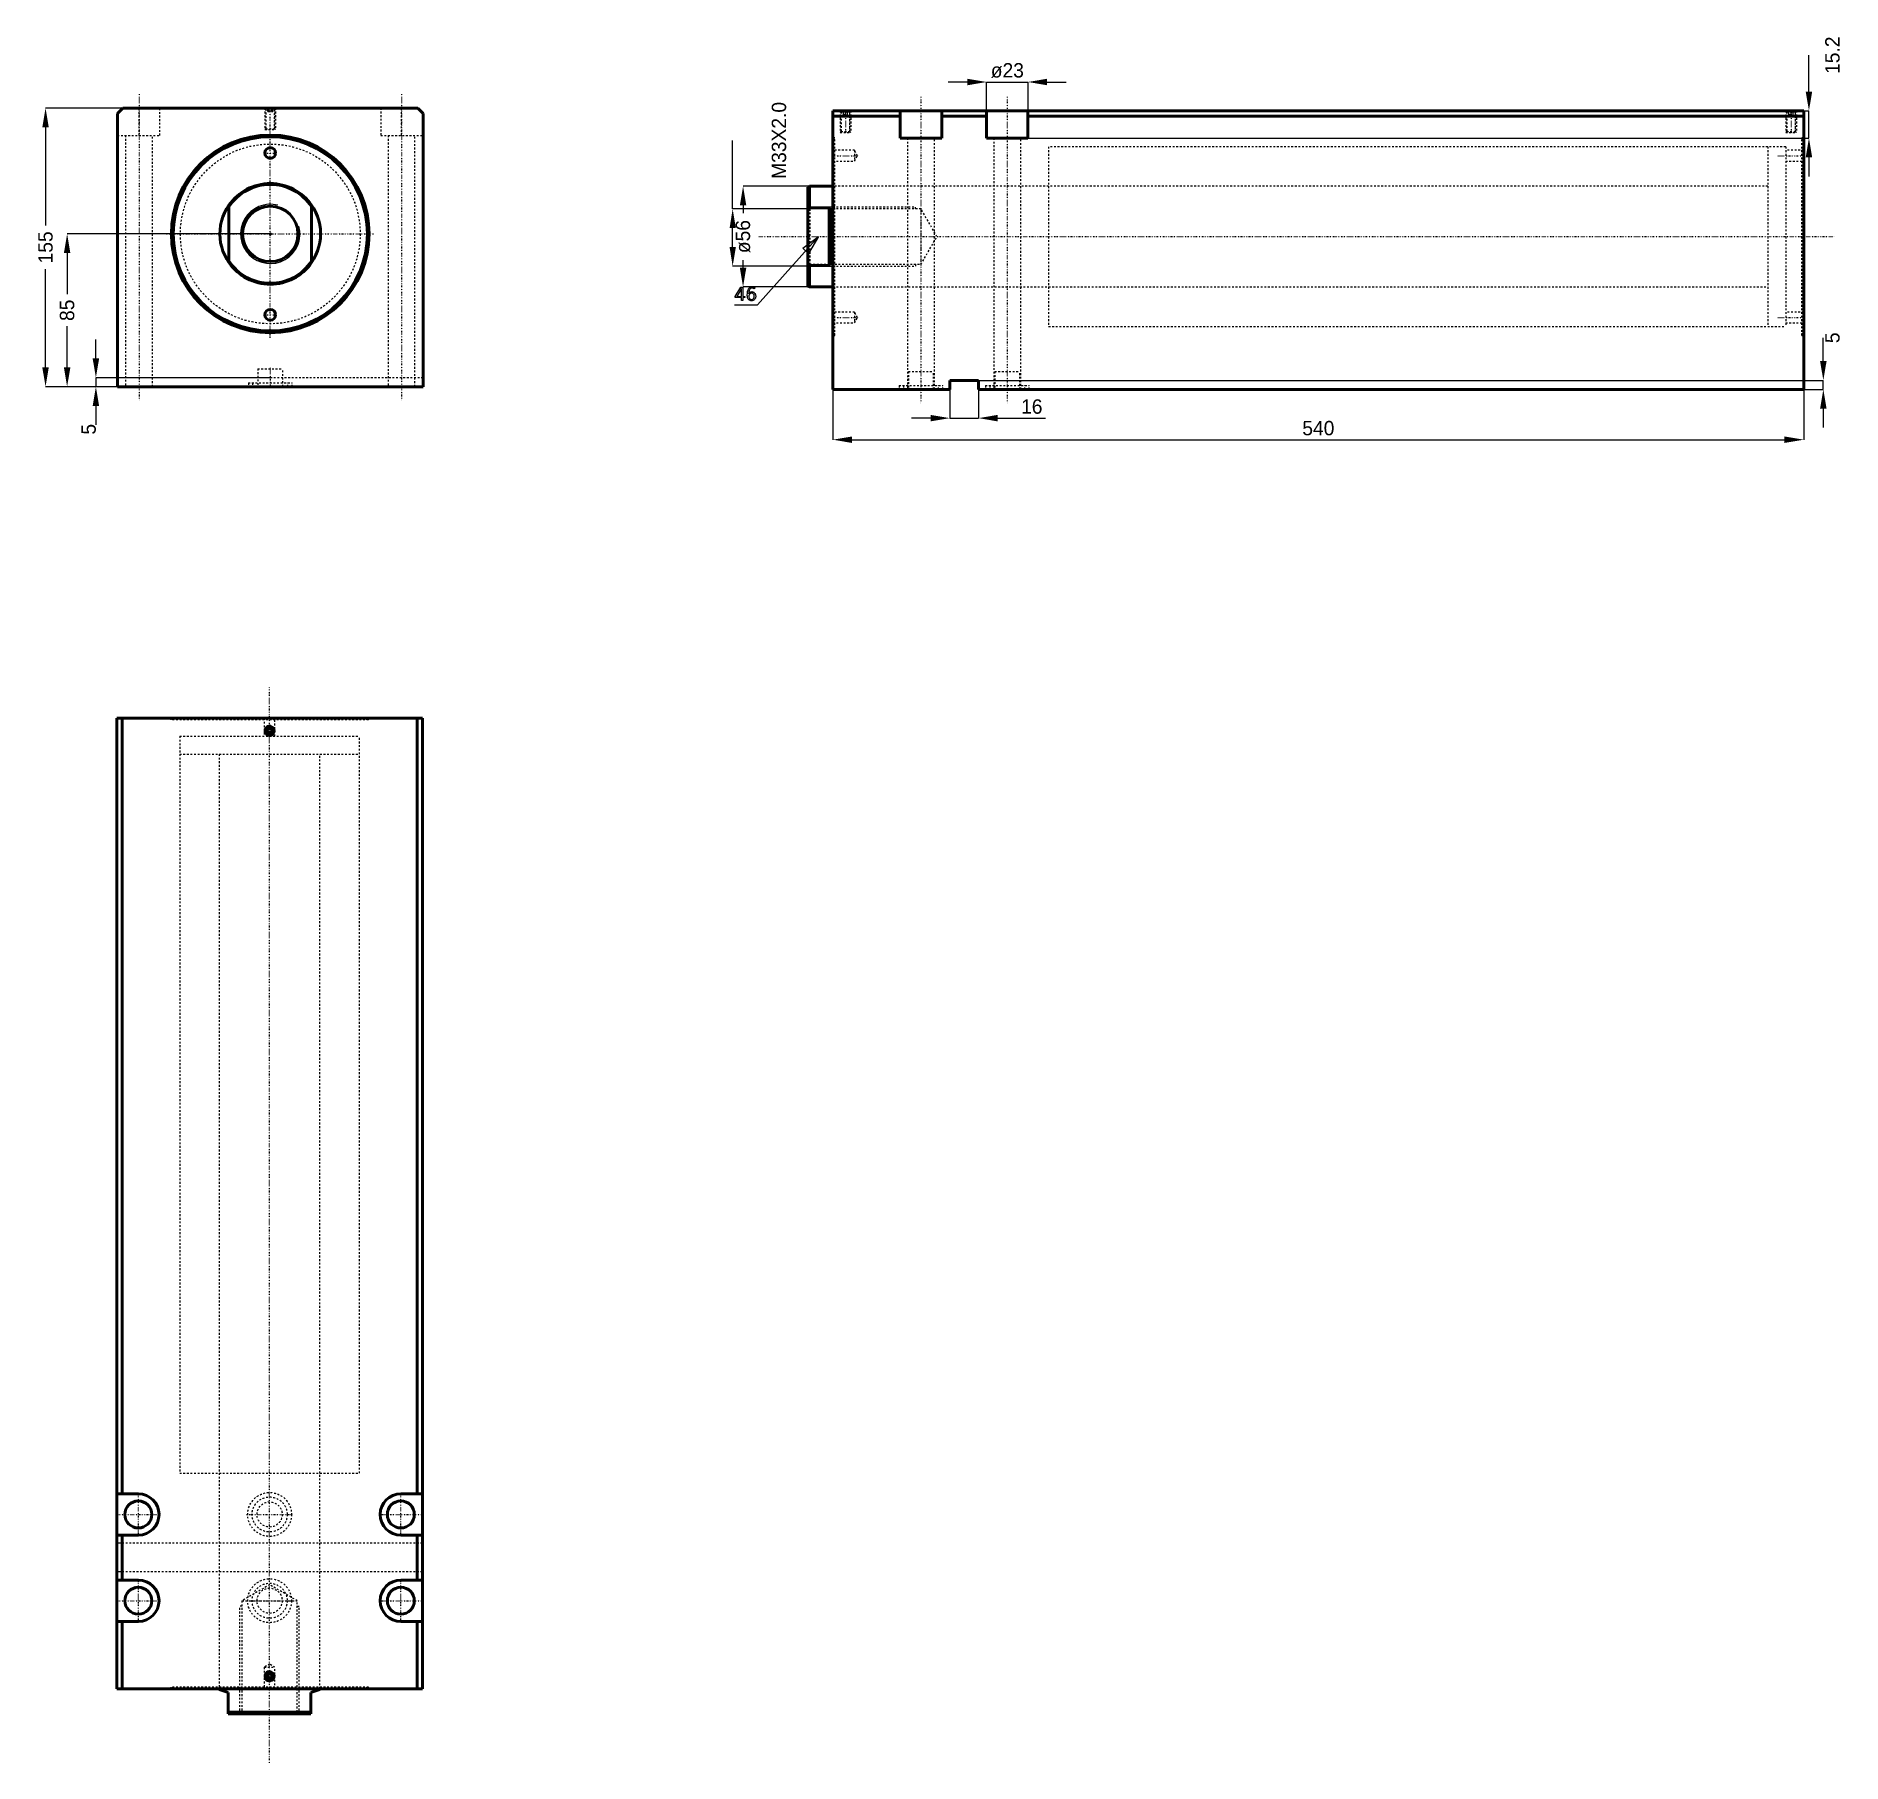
# Model space of a CAD drawing. Header units: millimetres. Extents: x -130 to 874, y -851 to 110.
import ezdxf

# ---------------------------------------------------------------- set-up
doc = ezdxf.new("R2010")
doc.units = ezdxf.units.MM
doc.linetypes.add('Center', pattern=[1.5, 0.45, -0.5, 0.05, -0.5])
doc.linetypes.add('Dashed', pattern=[2, 1, -1])
for name, color, linetype, lineweight in [('2d ConnectionPoints', 7, 'Continuous', 50), ('AM_0', 7, 'Continuous', 50), ('AM_5', 3, 'Continuous', 25), ('AM_7', 7, 'Center', 25), ('AM_9', 6, 'Dashed', 25)]:
    doc.layers.add(name, color=color, linetype=linetype, lineweight=lineweight)
doc.dimstyles.new('ISO-25', dxfattribs={"dimtxt": 2.5, "dimasz": 2.5, "dimexe": 1.25, "dimexo": 0.625, "dimtad": 1, "dimtxsty": 'Standard', "dimcen": 2.5, "dimadec": 0, "dimazin": 0, "dimtfac": 1, "dimtmove": 0, "dimatfit": 3, "dimfxl": 0, "dimarcsym": 0})

# ---------------------------------------------------------------- blocks, each defined once
blk = doc.blocks.new('1_JECX_MF_INLA_100_400_0_rod__0_in_JECX_MF_160_INLA_100_400_0__0')
at = {"layer": 'AM_0'}
for p, q in [((-23, -16), (-23, 16)), ((23, 16), (23, -16))]:
    blk.add_line(p, q, dxfattribs=at)
for points in [[(-23, 16), (-24.3, 13.9), (-25.4, 11.7), (-26.3, 9.5), (-27.1, 7.1), (-27.6, 4.8), (-27.9, 2.3), (-28, -0.1), (-27.9, -2.6), (-27.6, -5), (-27, -7.4), (-26.3, -9.7), (-25.3, -11.9), (-24.2, -14.1), (-23, -16)], [(23, -16), (24.3, -13.9), (25.4, -11.7), (26.3, -9.5), (27.1, -7.1), (27.6, -4.8), (27.9, -2.3), (28, 0.1), (27.9, 2.6), (27.6, 5), (27, 7.4), (26.3, 9.7), (25.3, 11.9), (24.2, 14.1), (23, 16)]]:
    blk.add_lwpolyline(points, dxfattribs=at)
blk.add_circle((0, 0), 15.4, dxfattribs=at)
for radius, start, end in [(28, 34.7719, 145.2281), (27.5, 33.2419, 146.7581), (27.5, 213.2419, 326.7581), (28, 214.7719, 325.2281)]:
    blk.add_arc((0, 0), radius, start, end, dxfattribs=at)
at = {"layer": 'AM_5'}
blk.add_arc((0, 0), 16.5, 75, 15, dxfattribs=at)
blk = doc.blocks.new('2_JECX_MF_EXLA_100_400_0_body__0_in_JECX_MF_160_INLA_100_400_0__0')
at = {"layer": 'AM_0'}
for p, q in [((-82, 70), (-85, 67)), ((-85, 67), (-85, -85)), ((82, 70), (-82, 70)), ((85, 67), (82, 70)), ((85, -85), (85, 67)), ((-85, -85), (85, -85))]:
    blk.add_line(p, q, dxfattribs=at)
for centre, radius in [((0, 0), 55), ((0, 0), 54), ((0, 45), 3), ((0, -45), 3)]:
    blk.add_circle(centre, radius, dxfattribs=at)
at = {"layer": 'AM_5', "linetype": 'Dashed'}
for p, q in [((-3, 70), (-3, 58)), ((3, 70), (3, 58))]:
    blk.add_line(p, q, dxfattribs=at)
at = {"layer": 'AM_7'}
for p, q in [((-73, 77.8), (-73, -92.7)), ((0, -57.8), (0, 70.6)), ((73, 77.8), (73, -92.7)), ((-3.2, 45), (3.1, 45)), ((-57.8, 0), (57.8, 0)), ((-3.2, -45), (3.1, -45)), ((0, -74.5), (0, -85.5))]:
    blk.add_line(p, q, dxfattribs=at)
at = {"layer": 'AM_9'}
for p, q in [((-73, 54.8), (-73, 70)), ((-61.5, 54.8), (-61.5, 70)), ((-3, 70), (-2.5, 69.5)), ((-2.5, 69.5), (-2.5, 58.5)), ((-2.5, 69.5), (2.5, 69.5)), ((-1.9, 70), (-2.4, 69.5)), ((-2.4, 69.5), (-2.4, 58)), ((-2.4, 69.5), (2.4, 69.5)), ((-1.4, 68), (-1.4, 70)), ((-1.4, 68), (1.4, 68)), ((-0.7, 68), (-0.7, 70)), ((0.7, 68), (0.7, 70)), ((1.4, 68), (1.4, 70)), ((2.4, 69.5), (1.9, 70)), ((2.4, 58), (2.4, 69.5)), ((2.5, 69.5), (3, 70)), ((2.5, 58.5), (2.5, 69.5)), ((61.5, 70), (61.5, 54.8)), ((73, 54.8), (73, 70)), ((-85, 54.8), (-61.5, 54.8)), ((-80.5, 54.8), (-80.5, -85)), ((-65.5, -85), (-65.5, 54.8)), ((-2.5, 58.5), (-3, 58)), ((-3, 58), (3, 58)), ((-2.5, 58.5), (2.5, 58.5)), ((3, 58), (2.5, 58.5)), ((61.5, 54.8), (85, 54.8)), ((65.5, 54.8), (65.5, -85)), ((80.5, -85), (80.5, 54.8)), ((85, -80), (-85, -80)), ((-7, -75), (7, -75)), ((-7, -75), (-7, -85)), ((7, -85), (7, -75)), ((-12.2, -82.9), (12.2, -82.9)), ((-12.2, -82.9), (-12.2, -85)), ((-9.8, -82.9), (-9.8, -85)), ((9.8, -85), (9.8, -82.9)), ((12.2, -85), (12.2, -82.9))]:
    blk.add_line(p, q, dxfattribs=at)
blk.add_circle((0, 0), 50, dxfattribs=at)
blk = doc.blocks.new('*D3')
at = {"layer": 'AM_5', "color": 0, "lineweight": -2}
for p, q in [((-82, 70), (-125, 70)), ((-125, 59.3), (-125, 4.6)), ((-125, -74.3), (-125, -19.6)), ((-85, -85), (-125, -85))]:
    blk.add_line(p, q, dxfattribs=at)
at = {"layer": 'AM_5', "color": 0}
for points in [[(-123.2, 59.3), (-126.8, 59.3), (-125, 70)], [(-126.8, -74.3), (-123.2, -74.3), (-125, -85)]]:
    blk.add_solid(points, dxfattribs=at)
at = {"layer": 'Defpoints', "color": 0}
for p in [(-82, 70), (-125, -85), (-85, -85)]:
    blk.add_point(p, dxfattribs=at)
at = {"layer": 'AM_5', "color": 0, "insert": (-125, -7.5), "char_height": 8, "attachment_point": 5, "rotation": 90}
blk.add_mtext('155', dxfattribs=at)
blk = doc.blocks.new('*D4')
at = {"layer": 'AM_5', "color": 0, "lineweight": -2}
for p, q in [((0, 0), (-113, 0)), ((-113, -10.7), (-113, -33.6)), ((-113, -74.3), (-113, -51.4)), ((-85, -85), (-113, -85))]:
    blk.add_line(p, q, dxfattribs=at)
at = {"layer": 'AM_5', "color": 0}
for points in [[(-111.2, -10.7), (-114.8, -10.7), (-113, 0)], [(-114.8, -74.3), (-111.2, -74.3), (-113, -85)]]:
    blk.add_solid(points, dxfattribs=at)
at = {"layer": 'Defpoints', "color": 0}
for p in [(0, 0), (-113, -85), (-85, -85)]:
    blk.add_point(p, dxfattribs=at)
at = {"layer": 'AM_5', "color": 0, "insert": (-113, -42.5), "char_height": 8, "attachment_point": 5, "rotation": 90}
blk.add_mtext('85', dxfattribs=at)
blk = doc.blocks.new('*D5')
at = {"layer": 'AM_5', "color": 0, "lineweight": -2}
for p, q in [((-97, -69.3), (-97, -58.7)), ((0, -80), (-97, -80)), ((-97, -80), (-97, -85)), ((-85, -85), (-97, -85)), ((-97, -95.7), (-97, -106.3))]:
    blk.add_line(p, q, dxfattribs=at)
at = {"layer": 'AM_5', "color": 0}
for points in [[(-98.8, -69.3), (-95.2, -69.3), (-97, -80)], [(-95.2, -95.7), (-98.8, -95.7), (-97, -85)]]:
    blk.add_solid(points, dxfattribs=at)
at = {"layer": 'Defpoints', "color": 0}
for p in [(0, -80), (-97, -85), (-85, -85)]:
    blk.add_point(p, dxfattribs=at)
at = {"layer": 'AM_5', "color": 0, "insert": (-101, -108.7), "char_height": 8, "attachment_point": 5, "rotation": 90}
blk.add_mtext('5', dxfattribs=at)
blk = doc.blocks.new('1_JECX_MF_INLA_100_400_0_rod__0_in_JECX_MF_160_INLA_100_400_0__4')
at = {"layer": 'AM_0'}
for p, q in [((-28, 0), (-28, -0.4)), ((28, -0.4), (28, 0)), ((-23, -2), (-28, -0.4)), ((-23, -14), (-23, -2)), ((28, -0.4), (23, -2)), ((23, -2), (23, -14)), ((-23, -13), (23, -13)), ((-23, -14), (23, -14))]:
    blk.add_line(p, q, dxfattribs=at)
at = {"layer": 'AM_5', "linetype": 'Dashed'}
for p, q in [((-16.5, -14), (-16.5, 46)), ((-15.4, 46), (-16.5, 46)), ((15.4, 46), (16.5, 46)), ((16.5, -14), (16.5, 46))]:
    blk.add_line(p, q, dxfattribs=at)
at = {"layer": 'AM_7'}
blk.add_line((0, -41.2), (0, 557.2), dxfattribs=at)
at = {"layer": 'AM_9'}
for p, q in [((-50, 530), (50, 530)), ((-50, 530), (-50, 520)), ((50, 520), (50, 530)), ((-50, 520), (50, 520)), ((-28, 520), (-28, 0)), ((28, 0), (28, 520)), ((0, 57.9), (-15.4, 49)), ((15.4, 49), (0, 57.9)), ((-15.4, 49), (15.4, 49)), ((-15.4, 49), (-15.4, -12.9)), ((15.4, -12.9), (15.4, 49)), ((-15.4, -12.9), (-16.5, -14)), ((-15.4, -12.9), (15.4, -12.9)), ((16.5, -14), (15.4, -12.9))]:
    blk.add_line(p, q, dxfattribs=at)
blk = doc.blocks.new('2_JECX_MF_EXLA_100_400_0_body__0_in_JECX_MF_160_INLA_100_400_0__4')
at = {"layer": 'AM_0'}
for p, q in [((-85, 540), (-85, 0)), ((85, 540), (-85, 540)), ((-82, 540), (-82, 108.5)), ((-0.7, 534.2), (-1.4, 533)), ((-1.4, 533), (-0.7, 531.8)), ((0.7, 534.2), (-0.7, 534.2)), ((1.4, 533), (0.7, 534.2)), ((0.7, 531.8), (1.4, 533)), ((82, 540), (82, 108.5)), ((85, 540), (85, 0)), ((-0.7, 531.8), (0.7, 531.8)), ((-73, 108.5), (-85, 108.5)), ((85, 108.5), (73, 108.5)), ((-85, 85.5), (-73, 85.5)), ((-82, 85.5), (-82, 60.5)), ((73, 85.5), (85, 85.5)), ((82, 85.5), (82, 60.5)), ((-73, 60.5), (-85, 60.5)), ((85, 60.5), (73, 60.5)), ((-85, 37.5), (-73, 37.5)), ((-82, 37.5), (-82, 0)), ((73, 37.5), (85, 37.5)), ((82, 37.5), (82, 0)), ((85, 0), (-85, 0)), ((-0.7, 8.3), (-1.4, 7)), ((-1.4, 7), (-0.7, 5.8)), ((0.7, 8.3), (-0.7, 8.3)), ((-0.7, 5.8), (0.7, 5.8)), ((1.4, 7), (0.7, 8.3)), ((0.7, 5.8), (1.4, 7))]:
    blk.add_line(p, q, dxfattribs=at)
for centre, radius in [((0, 533), 2.46), ((0, 533), 2.4), ((0, 533), 1.9), ((-73, 97), 7.5), ((73, 97), 7.5), ((-73, 49), 7.5), ((73, 49), 7.5), ((0, 7), 2.46), ((0, 7), 2.4), ((0, 7), 1.9)]:
    blk.add_circle(centre, radius, dxfattribs=at)
for centre, start, end in [((-73, 97), 270, 90), ((73, 97), 90, 270), ((-73, 49), 270, 90), ((73, 49), 90, 270)]:
    blk.add_arc(centre, 11.5, start, end, dxfattribs=at)
at = {"layer": 'AM_5'}
for centre in [(0, 533), (0, 7)]:
    blk.add_arc(centre, 3, 75, 15, dxfattribs=at)
at = {"layer": 'AM_7'}
for p, q in [((-3.2, 533), (3.1, 533)), ((-73, 84.9), (-73, 109.1)), ((73, 84.9), (73, 109.1)), ((-85.1, 97), (-60.9, 97)), ((-12.9, 97), (12.9, 97)), ((60.9, 97), (85.1, 97)), ((-73, 36.9), (-73, 61.1)), ((73, 36.9), (73, 61.1)), ((-85.1, 49), (-60.9, 49)), ((-12.9, 49), (12.9, 49)), ((60.9, 49), (85.1, 49)), ((-3.2, 7), (3.1, 7))]:
    blk.add_line(p, q, dxfattribs=at)
at = {"layer": 'AM_9'}
for p, q in [((-55, 540), (-55, 539)), ((55, 539), (-55, 539)), ((-54, 540), (-54, 539)), ((-3, 540), (-3, 530)), ((3, 530), (3, 540)), ((54, 539), (54, 540)), ((55, 539), (55, 540)), ((-50, 530), (50, 530)), ((-50, 530), (-50, 120)), ((50, 120), (50, 530)), ((-50, 120), (50, 120)), ((-28, 120), (-28, 0)), ((28, 0), (28, 120)), ((85, 81), (-85, 81)), ((85, 65), (-85, 65)), ((0, 13.7), (-3, 12)), ((-3, 12), (-3, 0)), ((-3, 12), (3, 12)), ((3, 12), (0, 13.7)), ((3, 0), (3, 12)), ((55, 1), (-55, 1)), ((-55, 1), (-55, 0)), ((-54, 1), (-54, 0)), ((54, 0), (54, 1)), ((55, 0), (55, 1))]:
    blk.add_line(p, q, dxfattribs=at)
for centre, radius in [((0, 97), 12.2), ((0, 97), 9.75), ((0, 97), 7), ((0, 49), 12.2), ((0, 49), 9.75), ((0, 49), 7)]:
    blk.add_circle(centre, radius, dxfattribs=at)
blk = doc.blocks.new('1_JECX_MF_INLA_100_400_0_rod__0_in_JECX_MF_160_INLA_100_400_0__2')
at = {"layer": 'AM_0'}
for p, q in [((-13, 28), (-14, 27.5)), ((-14, 27.5), (-14, -27.5)), ((0, 28), (-13, 28)), ((-13, 28), (-13, 16)), ((-13, 16), (-14, 15.1)), ((-2, 16), (-13, 16)), ((-2, 16), (-2, -16)), ((-14, -15.1), (-13, -16)), ((-13, -16), (-2, -16)), ((-13, -16), (-13, -28)), ((-14, -27.5), (-13, -28)), ((-13, -28), (0, -28))]:
    blk.add_line(p, q, dxfattribs=at)
blk.add_lwpolyline([(-2, -16), (-1.6, -13.9), (-1.2, -11.7), (-0.9, -9.5), (-0.7, -7.1), (-0.5, -4.8), (-0.4, -2.3), (-0.4, 0.1), (-0.4, 2.6), (-0.5, 5), (-0.7, 7.4), (-0.9, 9.7), (-1.2, 11.9), (-1.6, 14.1), (-2, 16)], dxfattribs=at)
at = {"layer": 'AM_5', "linetype": 'Dashed'}
for p, q in [((-14, 16.5), (46, 16.5)), ((46, 15.4), (46, 16.5)), ((-14, -16.5), (46, -16.5)), ((46, -15.4), (46, -16.5))]:
    blk.add_line(p, q, dxfattribs=at)
at = {"layer": 'AM_7'}
blk.add_line((-41.2, 0), (557.2, 0), dxfattribs=at)
at = {"layer": 'AM_9'}
for p, q in [((520, 50), (520, -50)), ((530, 50), (520, 50)), ((530, 50), (530, -50)), ((520, 28), (0, 28)), ((-12.9, 15.4), (-14, 16.5)), ((49, 15.4), (-12.9, 15.4)), ((-12.9, 15.4), (-12.9, -15.4)), ((57.9, 0), (49, 15.4)), ((49, 15.4), (49, -15.4)), ((49, -15.4), (57.9, 0)), ((-14, -16.5), (-12.9, -15.4)), ((-12.9, -15.4), (49, -15.4)), ((0, -28), (520, -28)), ((520, -50), (530, -50))]:
    blk.add_line(p, q, dxfattribs=at)
blk = doc.blocks.new('2_JECX_MF_EXLA_100_400_0_body__0_in_JECX_MF_160_INLA_100_400_0__2')
at = {"layer": 'AM_0'}
for p, q in [((0, -85), (0, 70)), ((540, 70), (0, 70)), ((37.5, 67), (0, 67)), ((37.5, 54.8), (37.5, 70)), ((60.5, 54.8), (60.5, 70)), ((85.5, 67), (60.5, 67)), ((85.5, 54.8), (85.5, 70)), ((108.5, 54.8), (108.5, 70)), ((540, 67), (108.5, 67)), ((540, -85), (540, 70)), ((37.5, 54.8), (60.5, 54.8)), ((85.5, 54.8), (108.5, 54.8)), ((81, -80), (65, -80)), ((65, -80), (65, -85)), ((81, -85), (81, -80)), ((65, -85), (0, -85)), ((540, -85), (81, -85))]:
    blk.add_line(p, q, dxfattribs=at)
at = {"layer": 'AM_5', "linetype": 'Dashed'}
for p, q in [((4, 70), (4, 58)), ((10, 70), (10, 58)), ((530, 70), (530, 58)), ((536, 70), (536, 58))]:
    blk.add_line(p, q, dxfattribs=at)
at = {"layer": 'AM_7'}
for p, q in [((7, 70.6), (7, 57.4)), ((49, 77.8), (49, -92.7)), ((97, 77.8), (97, -92.7)), ((533, 70.6), (533, 57.4)), ((-0.7, 45), (14.4, 45)), ((525.6, 45), (540.7, 45)), ((-0.7, -45), (14.4, -45)), ((525.6, -45), (540.7, -45))]:
    blk.add_line(p, q, dxfattribs=at)
at = {"layer": 'AM_9'}
for p, q in [((4, 70), (4.5, 69.5)), ((4.5, 69.5), (4.5, 58.5)), ((4.5, 69.5), (9.5, 69.5)), ((5.1, 70), (4.6, 69.5)), ((4.6, 69.5), (4.6, 58)), ((4.6, 69.5), (9.4, 69.5)), ((5.8, 68), (5.8, 70)), ((5.8, 68), (8.2, 68)), ((7, 68), (7, 70)), ((8.2, 68), (8.2, 70)), ((9.4, 69.5), (8.9, 70)), ((9.4, 58), (9.4, 69.5)), ((9.5, 69.5), (10, 70)), ((9.5, 58.5), (9.5, 69.5)), ((530, 70), (530.5, 69.5)), ((530.5, 69.5), (530.5, 58.5)), ((530.5, 69.5), (535.5, 69.5)), ((531.1, 70), (530.6, 69.5)), ((530.6, 69.5), (530.6, 58)), ((530.6, 69.5), (535.4, 69.5)), ((531.8, 68), (531.8, 70)), ((531.8, 68), (534.2, 68)), ((533, 68), (533, 70)), ((534.2, 68), (534.2, 70)), ((535.4, 69.5), (534.9, 70)), ((535.4, 58), (535.4, 69.5)), ((535.5, 69.5), (536, 70)), ((535.5, 58.5), (535.5, 69.5)), ((1, 55), (0, 55)), ((1, 54), (0, 54)), ((1, -55), (1, 55)), ((4.5, 58.5), (4, 58)), ((4, 58), (10, 58)), ((4.5, 58.5), (9.5, 58.5)), ((10, 58), (9.5, 58.5)), ((41.5, 54.8), (41.5, -85)), ((56.5, -85), (56.5, 54.8)), ((89.5, 54.8), (89.5, -85)), ((104.5, -85), (104.5, 54.8)), ((530.5, 58.5), (530, 58)), ((530, 58), (536, 58)), ((530.5, 58.5), (535.5, 58.5)), ((536, 58), (535.5, 58.5)), ((539, -55), (539, 55)), ((540, 55), (539, 55)), ((540, 54), (539, 54)), ((12, 48), (0, 48)), ((0, 42), (12, 42)), ((13.7, 45), (12, 48)), ((12, 48), (12, 42)), ((12, 42), (13.7, 45)), ((530, 50), (120, 50)), ((120, 50), (120, -50)), ((530, 50), (530, -50)), ((540, 48), (530, 48)), ((530, 42), (540, 42)), ((120, 28), (0, 28)), ((0, -28), (120, -28)), ((12, -42), (0, -42)), ((0, -48), (12, -48)), ((13.7, -45), (12, -42)), ((12, -42), (12, -48)), ((12, -48), (13.7, -45)), ((120, -50), (530, -50)), ((540, -42), (530, -42)), ((530, -48), (540, -48)), ((0, -54), (1, -54)), ((0, -55), (1, -55)), ((539, -54), (540, -54)), ((539, -55), (540, -55)), ((42, -75), (56, -75)), ((42, -75), (42, -85)), ((56, -85), (56, -75)), ((90, -75), (104, -75)), ((90, -75), (90, -85)), ((104, -85), (104, -75)), ((36.8, -82.9), (61.2, -82.9)), ((36.8, -82.9), (36.8, -85)), ((39.2, -82.9), (39.2, -85)), ((58.8, -85), (58.8, -82.9)), ((61.2, -85), (61.2, -82.9)), ((84.8, -82.9), (109.2, -82.9)), ((84.8, -82.9), (84.8, -85)), ((87.3, -82.9), (87.3, -85)), ((106.8, -85), (106.8, -82.9)), ((109.2, -85), (109.2, -82.9))]:
    blk.add_line(p, q, dxfattribs=at)
blk = doc.blocks.new('*D19')
at = {"layer": 'AM_5', "color": 0, "lineweight": -2}
for p, q in [((387.8, 84.5), (377.1, 84.5)), ((398.5, 68.5), (398.5, 84.5)), ((398.5, 84.5), (421.5, 84.5)), ((421.5, 68.5), (421.5, 84.5)), ((432.1, 84.5), (442.8, 84.5))]:
    blk.add_line(p, q, dxfattribs=at)
at = {"layer": 'AM_5', "color": 0}
for points in [[(387.8, 86.3), (387.8, 82.7), (398.5, 84.5)], [(432.1, 86.3), (432.1, 82.7), (421.5, 84.5)]]:
    blk.add_solid(points, dxfattribs=at)
at = {"layer": 'Defpoints', "color": 0}
for p in [(421.5, 84.5), (398.5, 68.5), (421.5, 68.5)]:
    blk.add_point(p, dxfattribs=at)
at = {"layer": 'AM_5', "color": 0, "insert": (410, 90.9), "char_height": 8, "attachment_point": 5}
blk.add_mtext('ø23', dxfattribs=at)
blk = doc.blocks.new('*D20')
at = {"layer": 'AM_5', "color": 0, "lineweight": -2}
for p, q in [((855.9, 79.2), (855.9, 99.4)), ((421.5, 68.5), (855.9, 68.5)), ((855.9, 53.3), (855.9, 68.5)), ((421.5, 53.3), (855.9, 53.3)), ((855.9, 42.6), (855.9, 32))]:
    blk.add_line(p, q, dxfattribs=at)
at = {"layer": 'AM_5', "color": 0}
for points in [[(854.1, 79.2), (857.7, 79.2), (855.9, 68.5)], [(854.1, 42.6), (857.7, 42.6), (855.9, 53.3)]]:
    blk.add_solid(points, dxfattribs=at)
at = {"layer": 'Defpoints', "color": 0}
for p in [(421.5, 68.5), (855.9, 68.5), (421.5, 53.3)]:
    blk.add_point(p, dxfattribs=at)
at = {"layer": 'AM_5', "color": 0, "insert": (869, 99.4), "char_height": 8, "attachment_point": 5, "rotation": 90}
blk.add_mtext('15.2', dxfattribs=at)
blk = doc.blocks.new('*D21')
at = {"layer": 'AM_5', "color": 0, "lineweight": -2}
for p, q in [((313, -86.5), (313, -114.5)), ((853, -86.5), (853, -114.5)), ((323.6, -114.5), (842.3, -114.5))]:
    blk.add_line(p, q, dxfattribs=at)
at = {"layer": 'AM_5', "color": 0}
for points in [[(323.6, -112.7), (323.6, -116.3), (313, -114.5)], [(842.3, -112.7), (842.3, -116.3), (853, -114.5)]]:
    blk.add_solid(points, dxfattribs=at)
at = {"layer": 'Defpoints', "color": 0}
for p in [(313, -86.5), (853, -86.5), (853, -114.5)]:
    blk.add_point(p, dxfattribs=at)
at = {"layer": 'AM_5', "color": 0, "insert": (583, -108.1), "char_height": 8, "attachment_point": 5}
blk.add_mtext('540', dxfattribs=at)
blk = doc.blocks.new('*D22')
at = {"layer": 'AM_5', "color": 0, "lineweight": -2}
for p, q in [((300, 26.5), (263, 26.5)), ((263, 15.8), (263, 11.6)), ((263, -18.8), (263, -14.6)), ((300, -29.5), (263, -29.5))]:
    blk.add_line(p, q, dxfattribs=at)
at = {"layer": 'AM_5', "color": 0}
for points in [[(261.2, 15.8), (264.8, 15.8), (263, 26.5)], [(261.2, -18.8), (264.8, -18.8), (263, -29.5)]]:
    blk.add_solid(points, dxfattribs=at)
at = {"layer": 'Defpoints', "color": 0}
for p in [(263, 26.5), (300, 26.5), (300, -29.5)]:
    blk.add_point(p, dxfattribs=at)
at = {"layer": 'AM_5', "color": 0, "insert": (263, -1.5), "char_height": 8, "attachment_point": 5, "rotation": 90}
blk.add_mtext('ø56', dxfattribs=at)
blk = doc.blocks.new('*D23')
at = {"layer": 'AM_5', "color": 0, "lineweight": -2}
for p, q in [((378, -81.5), (378, -102.5)), ((394, -86.5), (394, -102.5)), ((367.3, -102.5), (356.6, -102.5)), ((378, -102.5), (394, -102.5)), ((404.6, -102.5), (431.3, -102.5))]:
    blk.add_line(p, q, dxfattribs=at)
at = {"layer": 'AM_5', "color": 0}
for points in [[(367.3, -100.7), (367.3, -104.3), (378, -102.5)], [(404.6, -100.7), (404.6, -104.3), (394, -102.5)]]:
    blk.add_solid(points, dxfattribs=at)
at = {"layer": 'Defpoints', "color": 0}
for p in [(378, -81.5), (394, -86.5), (394, -102.5)]:
    blk.add_point(p, dxfattribs=at)
at = {"layer": 'AM_5', "color": 0, "insert": (423.6, -96.1), "char_height": 8, "attachment_point": 5}
blk.add_mtext('16', dxfattribs=at)
blk = doc.blocks.new('*D24')
at = {"layer": 'AM_5', "color": 0, "lineweight": -2}
for p, q in [((863.9, -70.8), (863.9, -57.8)), ((378, -81.5), (863.9, -81.5)), ((394, -86.5), (863.9, -86.5)), ((863.9, -86.5), (863.9, -81.5)), ((863.9, -97.2), (863.9, -107.8))]:
    blk.add_line(p, q, dxfattribs=at)
at = {"layer": 'AM_5', "color": 0}
for points in [[(862.1, -70.8), (865.7, -70.8), (863.9, -81.5)], [(862.1, -97.2), (865.7, -97.2), (863.9, -86.5)]]:
    blk.add_solid(points, dxfattribs=at)
at = {"layer": 'Defpoints', "color": 0}
for p in [(378, -81.5), (394, -86.5), (863.9, -86.5)]:
    blk.add_point(p, dxfattribs=at)
at = {"layer": 'AM_5', "color": 0, "insert": (869, -57.8), "char_height": 8, "attachment_point": 5, "rotation": 90}
blk.add_mtext('5', dxfattribs=at)
blk = doc.blocks.new('*D25')
at = {"layer": 'AM_5', "color": 0, "lineweight": -2}
for p, q in [((257.2, 13.9), (257.2, 52)), ((300.1, 13.9), (257.2, 13.9)), ((257.2, -7.3), (257.2, 3.2)), ((299, -18), (257.2, -18))]:
    blk.add_line(p, q, dxfattribs=at)
at = {"layer": 'AM_5', "color": 0}
for points in [[(255.5, 3.2), (259, 3.2), (257.2, 13.9)], [(255.5, -7.3), (259, -7.3), (257.2, -18)]]:
    blk.add_solid(points, dxfattribs=at)
at = {"layer": 'Defpoints', "color": 0}
for p in [(300.1, 13.9), (257.2, -18), (299, -18)]:
    blk.add_point(p, dxfattribs=at)
at = {"layer": 'AM_5', "color": 0, "insert": (283, 52), "char_height": 8, "attachment_point": 5, "rotation": 90}
blk.add_mtext('M33X2.0', dxfattribs=at)

msp = doc.modelspace()

# ---------------------------------------------------------------- linework, layer by layer
at = {"layer": '2d ConnectionPoints'}
for p in [(0, 0), (312.973, -1.503), (-0.37, -809.425)]:
    msp.add_point(p, dxfattribs=at)
at = {"layer": 'AM_5'}
for p, q in [((270.973, -39.503), (304.973, -1.503)), ((258.173, -39.503), (270.973, -39.503))]:
    msp.add_line(p, q, dxfattribs=at)
for points in [[(304.973, -1.503), (299.451, -10.874), (296.271, -8.029), (304.973, -1.503)], [(262.052, -35.439), (258.683, -35.439), (258.683, -34.763), (261.751, -29.563), (262.78, -29.563), (262.78, -34.737), (263.904, -34.737), (263.904, -35.439), (262.78, -35.439), (262.78, -37.103), (262.052, -37.103), (262.052, -35.439)], [(267.719, -37.165), (267.719, -37.165), (267.367, -37.149), (266.898, -37.063), (266.898, -37.063), (266.501, -36.904), (266.276, -36.757), (266.276, -36.757), (266.08, -36.582), (265.833, -36.274), (265.833, -36.274), (265.645, -35.914), (265.551, -35.644), (265.551, -35.644), (265.478, -35.35), (265.399, -34.866), (265.399, -34.866), (265.356, -34.329), (265.348, -33.941), (265.348, -33.941), (265.373, -33.145), (265.505, -32.085), (265.505, -32.085), (265.749, -31.185), (265.975, -30.675), (265.975, -30.675), (266.254, -30.249), (266.781, -29.786), (266.781, -29.786), (267.438, -29.537), (267.948, -29.49), (267.948, -29.49), (268.193, -29.497), (268.529, -29.535), (268.529, -29.535), (268.827, -29.606), (269.004, -29.672), (269.004, -29.672), (269.168, -29.749), (269.397, -29.884), (269.397, -29.884), (269.608, -30.039), (269.737, -30.155), (269.165, -30.623), (269.165, -30.623), (269.091, -30.538), (268.959, -30.422), (268.959, -30.422), (268.802, -30.324), (268.684, -30.267), (268.684, -30.267), (268.555, -30.219), (268.345, -30.168), (268.345, -30.168), (268.114, -30.14), (267.948, -30.135), (267.948, -30.135), (267.685, -30.155), (267.336, -30.262), (267.336, -30.262), (267.041, -30.461), (266.874, -30.644), (266.874, -30.644), (266.729, -30.855), (266.547, -31.196), (266.547, -31.196), (266.409, -31.568), (266.341, -31.832), (266.341, -31.832), (266.286, -32.109), (266.218, -32.545), (266.218, -32.545), (266.165, -33.006), (266.138, -33.327), (266.138, -33.327), (266.255, -33.104), (266.451, -32.811), (266.451, -32.811), (266.674, -32.569), (266.838, -32.436), (266.838, -32.436), (267.013, -32.326), (267.296, -32.207), (267.296, -32.207), (267.604, -32.143), (267.823, -32.131), (267.823, -32.131), (268.081, -32.146), (268.445, -32.222), (268.445, -32.222), (268.78, -32.363), (268.988, -32.493), (268.988, -32.493), (269.18, -32.647), (269.434, -32.913), (269.434, -32.913), (269.647, -33.222), (269.765, -33.452), (269.765, -33.452), (269.864, -33.695), (269.97, -34.071), (269.97, -34.071), (270.027, -34.462), (270.038, -34.731), (270.038, -34.731), (270.026, -35.012), (269.964, -35.408), (269.964, -35.408), (269.847, -35.775), (269.739, -36.003), (269.739, -36.003), (269.61, -36.214), (269.382, -36.494), (269.382, -36.494), (269.113, -36.729), (268.91, -36.861), (268.91, -36.861), (268.693, -36.97), (268.347, -37.089), (268.347, -37.089), (267.978, -37.153), (267.719, -37.165)], [(262.063, -34.737), (262.063, -30.436), (259.577, -34.737), (262.063, -34.737)], [(267.73, -36.51), (267.73, -36.51), (267.917, -36.501), (268.176, -36.453), (268.176, -36.453), (268.408, -36.363), (268.549, -36.281), (268.549, -36.281), (268.676, -36.182), (268.843, -36.007), (268.843, -36.007), (268.98, -35.8), (269.056, -35.644), (269.056, -35.644), (269.117, -35.476), (269.184, -35.204), (269.184, -35.204), (269.22, -34.909), (269.227, -34.7), (269.227, -34.7), (269.221, -34.504), (269.187, -34.226), (269.187, -34.226), (269.124, -33.965), (269.066, -33.801), (269.066, -33.801), (268.995, -33.647), (268.864, -33.442), (268.864, -33.442), (268.705, -33.266), (268.582, -33.166), (268.582, -33.166), (268.448, -33.082), (268.224, -32.991), (268.224, -32.991), (267.973, -32.941), (267.792, -32.932), (267.792, -32.932), (267.604, -32.942), (267.34, -32.995), (267.34, -32.995), (267.1, -33.092), (266.952, -33.182), (266.952, -33.182), (266.816, -33.289), (266.637, -33.476), (266.637, -33.476), (266.487, -33.696), (266.404, -33.86), (266.404, -33.86), (266.334, -34.036), (266.259, -34.316), (266.259, -34.316), (266.219, -34.615), (266.211, -34.825), (266.211, -34.825), (266.218, -35.016), (266.255, -35.287), (266.255, -35.287), (266.324, -35.539), (266.388, -35.696), (266.388, -35.696), (266.465, -35.842), (266.606, -36.037), (266.606, -36.037), (266.776, -36.201), (266.905, -36.294), (266.905, -36.294), (267.047, -36.372), (267.282, -36.456), (267.282, -36.456), (267.542, -36.501), (267.73, -36.51)]]:
    msp.add_lwpolyline(points, dxfattribs=at)

# ---------------------------------------------------------------- block references
for name, p in [('2_JECX_MF_EXLA_100_400_0_body__0_in_JECX_MF_160_INLA_100_400_0__0', (0, 0)), ('2_JECX_MF_EXLA_100_400_0_body__0_in_JECX_MF_160_INLA_100_400_0__2', (312.973, -1.503)), ('1_JECX_MF_INLA_100_400_0_rod__0_in_JECX_MF_160_INLA_100_400_0__2', (312.973, -1.503)), ('1_JECX_MF_INLA_100_400_0_rod__0_in_JECX_MF_160_INLA_100_400_0__0', (0, 0)), ('1_JECX_MF_INLA_100_400_0_rod__0_in_JECX_MF_160_INLA_100_400_0__4', (-0.37, -809.425)), ('2_JECX_MF_EXLA_100_400_0_body__0_in_JECX_MF_160_INLA_100_400_0__4', (-0.37, -809.425))]:
    msp.add_blockref(name, p)

# ---------------------------------------------------------------- dimensions: what is measured, and where the dimension line sits
for base, p1, p2, text, picture, middle in [((855.906, 68.497), (421.473, 53.297), (421.473, 68.497), '15.2', '*D20', (868.973, 99.431)), ((257.24, -18.003), (300.056, 13.915), (298.973, -18.003), 'M33X2.0', '*D25', (282.973, 52.048)), ((-125, -85), (-82, 70), (-85, -85), '155', '*D3', (-125, -7.5)), ((262.973, 26.497), (299.973, -29.503), (299.973, 26.497), 'ø56', '*D22', (262.973, -1.503)), ((-113, -85), (0, 0), (-85, -85), '85', '*D4', (-113, -42.5)), ((-97, -85), (0, -80), (-85, -85), '5', '*D5', (-101, -108.733)), ((863.906, -86.503), (377.973, -81.503), (393.973, -86.503), '5', '*D24', (868.973, -57.769))]:
    dim = msp.add_linear_dim(base=base, p1=p1, p2=p2, angle=90, text=text, dimstyle='ISO-25', override={"dimtxt": 8, "dimasz": 10.666667, "dimexe": 0, "dimexo": 0, "dimgap": 2.4}, dxfattribs=at)
    dim.commit()
    dim.dimension.update_dxf_attribs({"geometry": picture, "text_midpoint": middle, "dimtype": 160, "text_rotation": 90})
for base, p1, p2, text, picture, middle in [((421.473, 84.497), (398.473, 68.497), (421.473, 68.497), 'ø23', '*D19', (409.973, 84.497)), ((852.973, -114.503), (312.973, -86.503), (852.973, -86.503), '540', '*D21', (582.973, -114.503)), ((393.973, -102.503), (377.973, -81.503), (393.973, -86.503), '16', '*D23', (423.611, -102.503))]:
    dim = msp.add_linear_dim(base=base, p1=p1, p2=p2, text=text, dimstyle='ISO-25', override={"dimtxt": 8, "dimasz": 10.666667, "dimexe": 0, "dimexo": 0, "dimgap": 2.4}, dxfattribs=at)
    dim.commit()
    dim.dimension.update_dxf_attribs({"geometry": picture, "text_midpoint": middle, "dimtype": 160})

doc.saveas('drawing.dxf')
